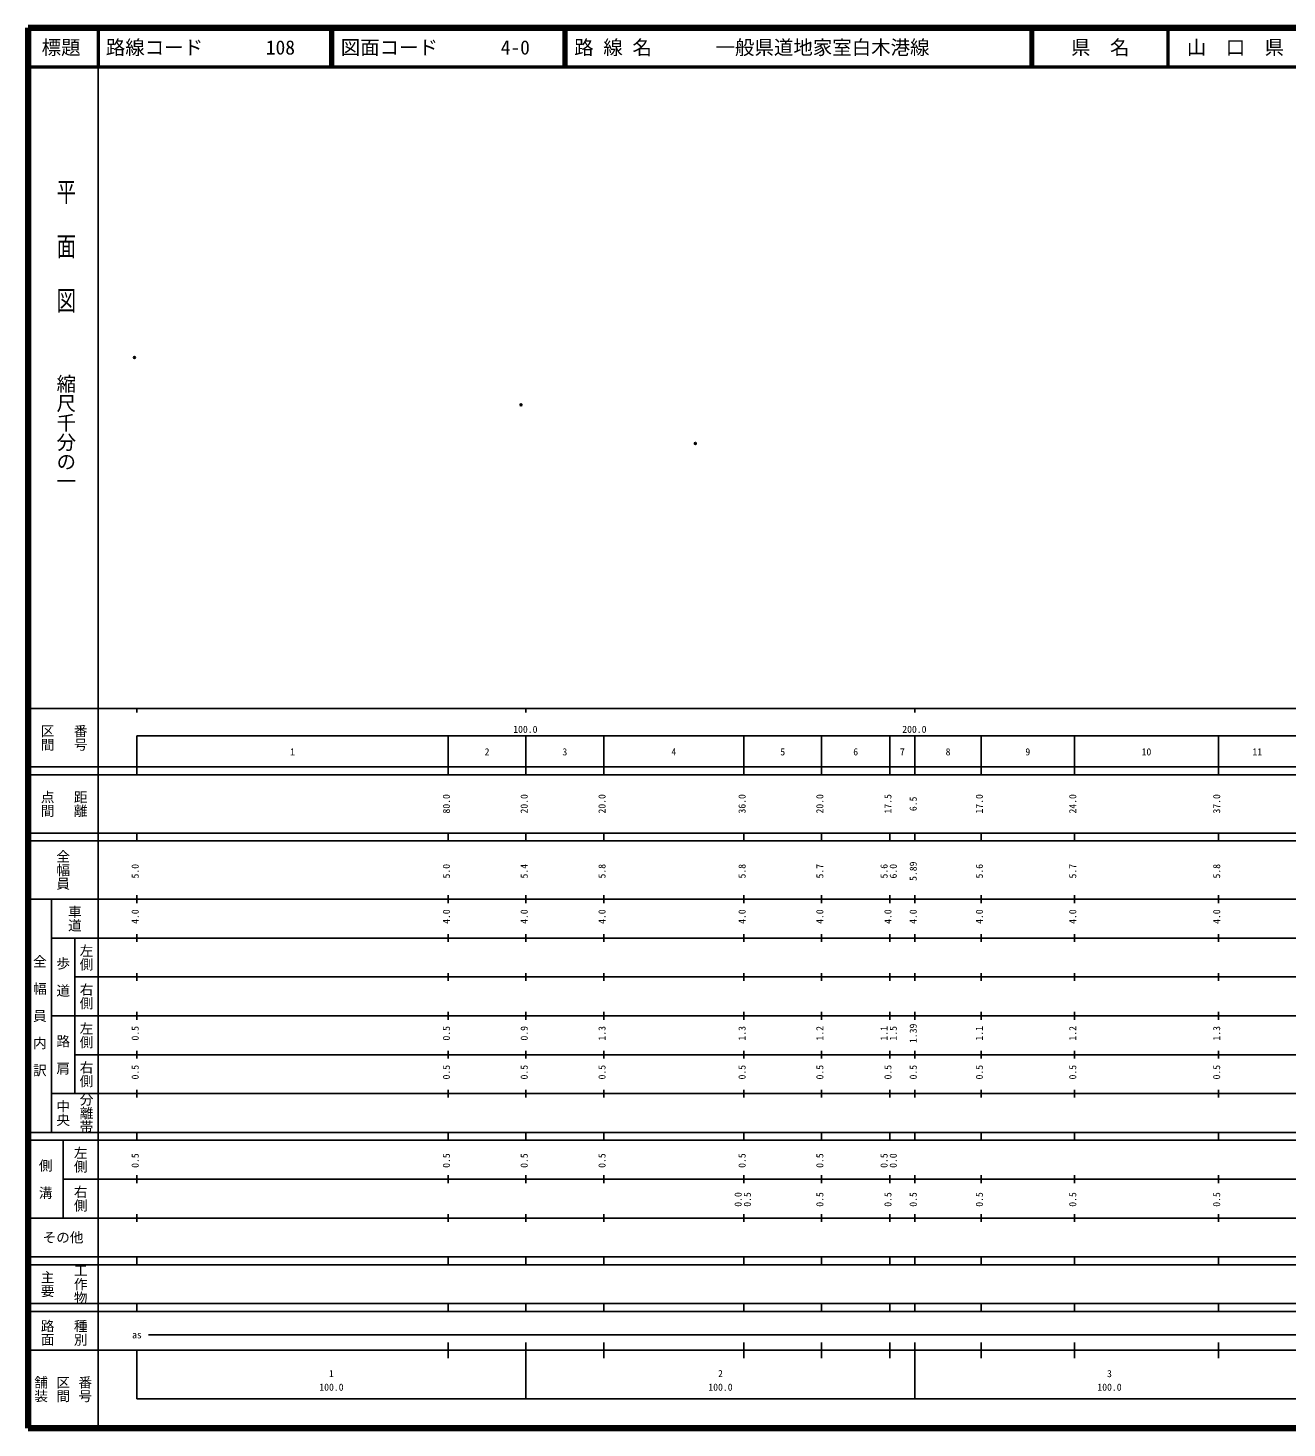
# Model space of a CAD drawing. Units: millimetres on the paper. Extents: x 40 to 680, y 20 to 380.
# Drawn here: x 40 to 363.6, y 20 to 380 of the extents above; entities that cross this region are included whole.
import ezdxf
from ezdxf.enums import TextEntityAlignment as Align

# ---------------------------------------------------------------- set-up
doc = ezdxf.new("R2010")
doc.units = ezdxf.units.MM
doc.header["$PDMODE"] = 32
doc.header["$PDSIZE"] = 0.5
doc.layers.add('M-OTRS', color=6, linetype='Continuous')
doc.layers.add('M-TTL-TXT', color=7, linetype='Continuous')
for name, color, linetype, lineweight in [('M-TTL', 2, 'Continuous', 140), ('M-TTL-BAND', 7, 'Continuous', 25), ('M-TTL-LINE', 7, 'Continuous', 50)]:
    doc.layers.add(name, color=color, linetype=linetype, lineweight=lineweight)
doc.styles.add('@ＭＳ ゴシック', font='')
doc.styles.add('ＭＳ ゴシック', font='')
doc.styles.get('@ＭＳ ゴシック').set_extended_font_data('@MS Gothic')
doc.styles.get('ＭＳ ゴシック').set_extended_font_data('MS Gothic')

msp = doc.modelspace()

# ---------------------------------------------------------------- linework, layer by layer
at = {"layer": 'M-OTRS'}
for p in [(67.346, 295.267), (166.727, 283.118), (211.541, 273.168)]:
    msp.add_point(p, dxfattribs=at)
at = {"layer": 'M-TTL'}
for p, q in [((40, 380), (40, 20)), ((680, 380), (40, 380)), ((40, 20), (680, 20))]:
    msp.add_line(p, q, dxfattribs=at)
at = {"layer": 'M-TTL-BAND'}
for p, q in [((58, 370), (58, 20)), ((40, 205), (579, 205)), ((68, 205), (68, 204)), ((168, 205), (168, 204)), ((268, 205), (268, 204)), ((68, 198), (579, 198)), ((68, 198), (68, 188)), ((148, 188), (148, 198)), ((168, 188), (168, 198)), ((188, 188), (188, 198)), ((224, 188), (224, 198)), ((244, 188), (244, 198)), ((261.5, 188), (261.5, 198)), ((268, 188), (268, 198)), ((285, 188), (285, 198)), ((309, 188), (309, 198)), ((346, 188), (346, 198)), ((40, 190), (579, 190)), ((40, 188), (579, 188)), ((40, 173), (579, 173)), ((68, 171), (68, 173)), ((148, 171), (148, 173)), ((168, 171), (168, 173)), ((188, 171), (188, 173)), ((224, 171), (224, 173)), ((244, 171), (244, 173)), ((261.5, 171), (261.5, 173)), ((268, 171), (268, 173)), ((285, 171), (285, 173)), ((309, 171), (309, 173)), ((346, 171), (346, 173)), ((40, 171), (579, 171)), ((40, 156), (579, 156)), ((46, 96), (46, 156)), ((68, 155), (68, 157)), ((148, 155), (148, 157)), ((168, 155), (168, 157)), ((188, 155), (188, 157)), ((224, 155), (224, 157)), ((244, 155), (244, 157)), ((261.5, 155), (261.5, 157)), ((268, 155), (268, 157)), ((285, 155), (285, 157)), ((309, 155), (309, 157)), ((346, 155), (346, 157)), ((46, 146), (579, 146)), ((52, 146), (52, 106)), ((68, 145), (68, 147)), ((148, 145), (148, 147)), ((168, 145), (168, 147)), ((188, 145), (188, 147)), ((224, 145), (224, 147)), ((244, 145), (244, 147)), ((261.5, 145), (261.5, 147)), ((268, 145), (268, 147)), ((285, 145), (285, 147)), ((309, 145), (309, 147)), ((346, 145), (346, 147)), ((68, 135), (68, 137)), ((148, 135), (148, 137)), ((168, 135), (168, 137)), ((188, 135), (188, 137)), ((224, 135), (224, 137)), ((244, 135), (244, 137)), ((261.5, 135), (261.5, 137)), ((268, 135), (268, 137)), ((285, 135), (285, 137)), ((309, 135), (309, 137)), ((346, 135), (346, 137)), ((52, 136), (579, 136)), ((46, 126), (579, 126)), ((68, 125), (68, 127)), ((148, 125), (148, 127)), ((168, 125), (168, 127)), ((188, 125), (188, 127)), ((224, 125), (224, 127)), ((244, 125), (244, 127)), ((261.5, 125), (261.5, 127)), ((268, 125), (268, 127)), ((285, 125), (285, 127)), ((309, 125), (309, 127)), ((346, 125), (346, 127)), ((52, 116), (579, 116)), ((68, 115), (68, 117)), ((148, 115), (148, 117)), ((168, 115), (168, 117)), ((188, 115), (188, 117)), ((224, 115), (224, 117)), ((244, 115), (244, 117)), ((261.5, 115), (261.5, 117)), ((268, 115), (268, 117)), ((285, 115), (285, 117)), ((309, 115), (309, 117)), ((346, 115), (346, 117)), ((46, 106), (579, 106)), ((68, 105), (68, 107)), ((148, 105), (148, 107)), ((168, 105), (168, 107)), ((188, 105), (188, 107)), ((224, 105), (224, 107)), ((244, 105), (244, 107)), ((261.5, 105), (261.5, 107)), ((268, 105), (268, 107)), ((285, 105), (285, 107)), ((309, 105), (309, 107)), ((346, 105), (346, 107)), ((40, 96), (579, 96)), ((40, 94), (579, 94)), ((49, 94), (49, 74)), ((68, 94), (68, 96)), ((148, 94), (148, 96)), ((168, 94), (168, 96)), ((188, 94), (188, 96)), ((224, 94), (224, 96)), ((244, 94), (244, 96)), ((261.5, 94), (261.5, 96)), ((268, 94), (268, 96)), ((285, 94), (285, 96)), ((309, 94), (309, 96)), ((346, 94), (346, 96)), ((49, 84), (579, 84)), ((68, 83), (68, 85)), ((148, 83), (148, 85)), ((168, 83), (168, 85)), ((188, 83), (188, 85)), ((224, 83), (224, 85)), ((244, 83), (244, 85)), ((261.5, 83), (261.5, 85)), ((268, 83), (268, 85)), ((285, 83), (285, 85)), ((309, 83), (309, 85)), ((346, 83), (346, 85)), ((40, 74), (579, 74)), ((68, 73), (68, 75)), ((148, 73), (148, 75)), ((168, 73), (168, 75)), ((188, 73), (188, 75)), ((224, 73), (224, 75)), ((244, 73), (244, 75)), ((261.5, 73), (261.5, 75)), ((268, 73), (268, 75)), ((285, 73), (285, 75)), ((309, 73), (309, 75)), ((346, 73), (346, 75)), ((40, 64), (579, 64)), ((40, 62), (579, 62)), ((68, 62), (68, 64)), ((148, 62), (148, 64)), ((168, 62), (168, 64)), ((188, 62), (188, 64)), ((224, 62), (224, 64)), ((244, 62), (244, 64)), ((261.5, 62), (261.5, 64)), ((268, 62), (268, 64)), ((285, 62), (285, 64)), ((309, 62), (309, 64)), ((346, 62), (346, 64)), ((40, 52), (579, 52)), ((68, 50), (68, 52)), ((148, 50), (148, 52)), ((168, 50), (168, 52)), ((188, 50), (188, 52)), ((224, 50), (224, 52)), ((244, 50), (244, 52)), ((261.5, 50), (261.5, 52)), ((268, 50), (268, 52)), ((285, 50), (285, 52)), ((309, 50), (309, 52)), ((346, 50), (346, 52)), ((40, 50), (579, 50)), ((71, 44), (565, 44)), ((40, 40), (579, 40)), ((68, 40), (68, 27.5)), ((148, 38), (148, 42)), ((168, 27.5), (168, 42)), ((188, 38), (188, 42)), ((224, 38), (224, 42)), ((244, 38), (244, 42)), ((261.5, 38), (261.5, 42)), ((268, 27.5), (268, 42)), ((285, 38), (285, 42)), ((309, 38), (309, 42)), ((346, 38), (346, 42)), ((68, 27.5), (579, 27.5))]:
    msp.add_line(p, q, dxfattribs=at)
at = {"layer": 'M-TTL-LINE'}
for p, q in [((58, 380), (58, 370)), ((117.75, 380), (117.75, 370)), ((118.25, 380), (118.25, 370)), ((177.75, 380), (177.75, 370)), ((178.25, 380), (178.25, 370)), ((297.75, 380), (297.75, 370)), ((298.25, 380), (298.25, 370)), ((333, 380), (333, 370)), ((40, 370), (680, 370))]:
    msp.add_line(p, q, dxfattribs=at)

# ---------------------------------------------------------------- texts
at = {"layer": 'M-TTL-BAND', "style": '@ＭＳ ゴシック', "width": 1.4}
msp.add_text('平  面  図', height=3.666, rotation=270, dxfattribs=at).set_placement((49.777, 306.475), align=Align.MIDDLE_RIGHT)
at = {"layer": 'M-TTL-BAND', "style": '@ＭＳ ゴシック'}
msp.add_text('縮尺千分の一', height=3.666, rotation=270, dxfattribs=at).set_placement((49.777, 261.03), align=Align.MIDDLE_RIGHT)
for s, p in [('区間', (45, 197.5)), ('番号', (53.5, 197.5)), ('点間', (45, 180.5)), ('距離', (53.5, 180.5)), ('全幅員', (49, 163.5)), ('車道', (52, 151)), ('左側', (55, 141)), ('全\u3000幅\u3000員\u3000内\u3000訳', (43, 126)), ('歩\u3000道', (49, 136)), ('右側', (55, 131)), ('左側', (55, 121)), ('路\u3000肩', (49, 116)), ('右側', (55, 111)), ('分離帯', (55, 101)), ('中央', (49, 101)), ('左側', (53.5, 89)), ('側\u3000溝', (44.5, 84)), ('右側', (53.5, 79)), ('工作物', (53.5, 57)), ('主要', (45, 57)), ('路面', (45, 44.5)), ('種別', (53.5, 44.5)), ('舗装', (43.333, 30)), ('区間', (49, 30)), ('番号', (54.667, 30))]:
    msp.add_text(s, height=2.566, rotation=270, dxfattribs=at).set_placement(p, align=Align.MIDDLE_CENTER)
at = {"layer": 'M-TTL-BAND', "style": 'ＭＳ ゴシック'}
for s, p in [('100.0', (167.844, 198.195)), ('200.0', (267.844, 198.195)), ('1', (108, 192.405)), ('2', (158, 192.405)), ('3', (178, 192.405)), ('4', (206, 192.405)), ('5', (234, 192.405)), ('6', (252.75, 192.405)), ('7', (264.75, 192.405)), ('8', (276.5, 192.405)), ('9', (297, 192.405)), ('10', (327.5, 192.405)), ('11', (356, 192.405)), ('as', (68, 42.5)), ('1', (118, 32.523)), ('2', (218, 32.523)), ('3', (318, 32.523)), ('100.0', (118, 29.033)), ('100.0', (218, 29.033)), ('100.0', (318, 29.033))]:
    msp.add_text(s, height=1.833, dxfattribs=at).set_placement(p, align=Align.BOTTOM_CENTER)
for s, p in [('80.0', (149, 180.5)), ('20.0', (169, 180.5)), ('20.0', (189, 180.5)), ('36.0', (225, 180.5)), ('20.0', (245, 180.5)), ('17.5', (262.5, 180.5)), ('6.5', (269, 180.5)), ('17.0', (286, 180.5)), ('24.0', (310, 180.5)), ('37.0', (347, 180.5)), ('5.0', (69, 163.174)), ('5.0', (149, 163.174)), ('5.4', (169, 163.174)), ('5.8', (189, 163.174)), ('5.8', (225, 163.174)), ('5.7', (245, 163.174)), ('5.6', (261.5, 163.174)), ('6.0', (263.87, 163.174)), ('5.89', (269, 163.174)), ('5.6', (286, 163.174)), ('5.7', (310, 163.174)), ('5.8', (347, 163.174)), ('4.0', (69, 151.5)), ('4.0', (149, 151.5)), ('4.0', (169, 151.5)), ('4.0', (189, 151.5)), ('4.0', (225, 151.5)), ('4.0', (245, 151.5)), ('4.0', (262.5, 151.5)), ('4.0', (269, 151.5)), ('4.0', (286, 151.5)), ('4.0', (310, 151.5)), ('4.0', (347, 151.5)), ('0.5', (69, 121.5)), ('0.5', (149, 121.5)), ('0.9', (169, 121.5)), ('1.3', (189, 121.5)), ('1.3', (225, 121.5)), ('1.2', (245, 121.5)), ('1.1', (261.5, 121.5)), ('1.5', (263.87, 121.5)), ('1.39', (269, 121.5)), ('1.1', (286, 121.5)), ('1.2', (310, 121.5)), ('1.3', (347, 121.5)), ('0.5', (69, 111.5)), ('0.5', (149, 111.5)), ('0.5', (169, 111.5)), ('0.5', (189, 111.5)), ('0.5', (225, 111.5)), ('0.5', (245, 111.5)), ('0.5', (262.5, 111.5)), ('0.5', (269, 111.5)), ('0.5', (286, 111.5)), ('0.5', (310, 111.5)), ('0.5', (347, 111.5)), ('0.5', (69, 88.764)), ('0.5', (149, 88.764)), ('0.5', (169, 88.764)), ('0.5', (189, 88.764)), ('0.5', (225, 88.764)), ('0.5', (245, 88.764)), ('0.5', (261.5, 88.764)), ('0.0', (263.87, 88.764)), ('0.0', (224, 78.764)), ('0.5', (226.37, 78.764)), ('0.5', (245, 78.764)), ('0.5', (262.5, 78.764)), ('0.5', (269, 78.764)), ('0.5', (286, 78.764)), ('0.5', (310, 78.764)), ('0.5', (347, 78.764))]:
    msp.add_text(s, height=1.833, rotation=90, dxfattribs=at).set_placement(p, align=Align.BOTTOM_CENTER)
msp.add_text('その他', height=2.566, dxfattribs=at).set_placement((49, 69), align=Align.MIDDLE_CENTER)
at = {"layer": 'M-TTL-TXT', "style": 'ＭＳ ゴシック'}
for s, p in [('標題', (48.5, 375)), ('県\u3000名', (315.625, 375)), ('山\u3000口\u3000県', (350.375, 375))]:
    msp.add_text(s, height=3.666, dxfattribs=at).set_placement(p, align=Align.MIDDLE_CENTER)
for s, p in [('路線コード', (60, 375)), ('108', (101.142, 375)), ('図面コード', (120.38, 375)), ('4-0', (161.521, 375)), ('路 線 名', (180.38, 375)), ('一般県道地家室白木港線', (216.734, 375))]:
    msp.add_text(s, height=3.666, dxfattribs=at).set_placement(p, align=Align.MIDDLE_LEFT)

doc.saveas('drawing.dxf')
